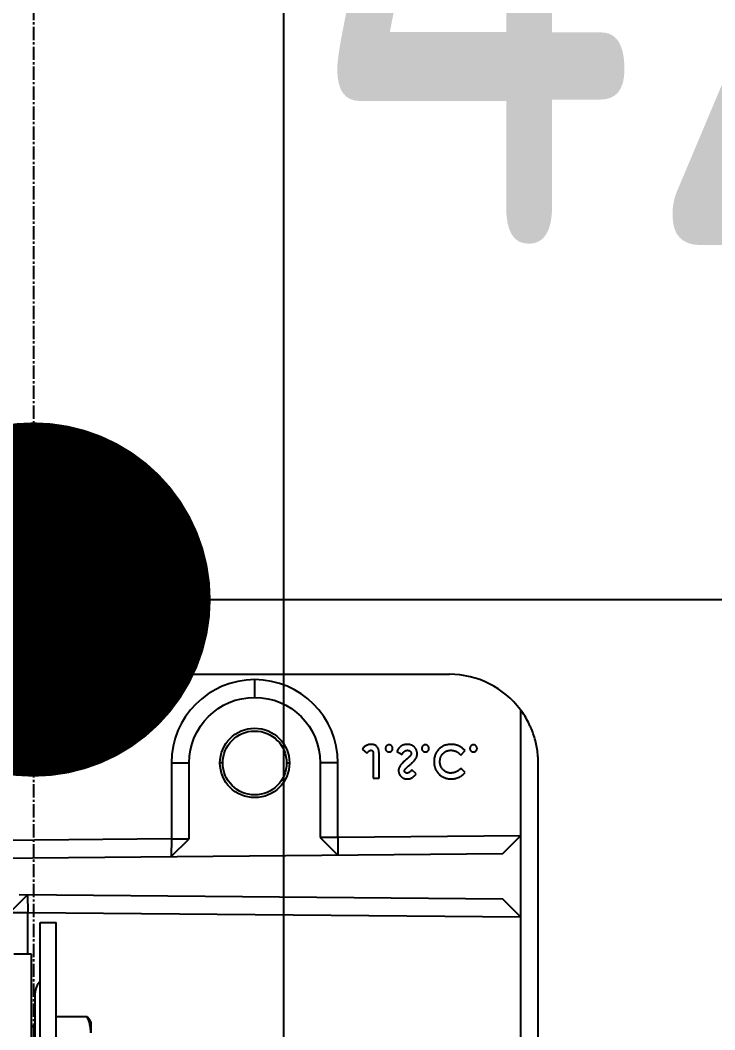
# Model space of a CAD drawing. Extents: x -32000 to 416743, y -254124 to 144214.
# Drawn here: x 257196.2 to 257392.3, y 85019.9 to 85304.8 of the extents above; entities that cross this region are included whole.
import ezdxf

# ---------------------------------------------------------------- set-up
doc = ezdxf.new("R2010")
doc.units = 0
doc.header["$LTSCALE"] = 10
doc.linetypes.add('XFM1P40$0$CENTER2', pattern=[1.125, 0.75, -0.125, 0.125, -0.125])
for name, color, linetype in [('XFM1P40$0$$0$M-PIPE-TEXT-ARROR', 250, 'Continuous'), ('XFM1P40$0$E-CBL-DIM', 250, 'Continuous'), ('XFM1P40$0$M-PIPE-CHWR13', 94, 'Continuous'), ('XFM1P40$0$M-PIPE-CHWR13_CL', 93, 'XFM1P40$0$CENTER2'), ('XFM1Q40$0$COL', 1, 'Continuous'), ('XFM1Q40$0$M-EQPM-MAU', 22, 'Continuous')]:
    doc.layers.add(name, color=color, linetype=linetype)
doc.styles.add('XFM1P40$0$$0$aa-txt', font='isocp.shx', dxfattribs={"bigfont": 'chineset.shx'})
doc.styles.add('XFM1P40$0$dim-txt', font='isocp.shx', dxfattribs={"width": 0.7, "bigfont": 'chineset.shx'})
doc.dimstyles.new('XFM1P40$0$$0$adim-200', dxfattribs={"dimscale": 200, "dimtxt": 0.3, "dimasz": 2.5, "dimexe": 0.1, "dimexo": 0.5, "dimgap": 0.15, "dimtad": 0, "dimdec": 4, "dimzin": 3, "dimdsep": 46, "dimtxsty": 'XFM1P40$0$$0$aa-txt', "dimcen": 2.5, "dimclrd": 256, "dimclre": 256, "dimclrt": 256, "dimadec": 0, "dimazin": 0, "dimtfac": 1, "dimtdec": 4, "dimtmove": 0, "dimatfit": 3, "dimfxl": 1, "dimtolj": 1, "dimtzin": 0, "dimarcsym": 0})
doc.dimstyles.new('XFM1P40$0$2000-dim', dxfattribs={"dimscale": 2000, "dimtxt": 0.1, "dimasz": 0.05, "dimexe": 0.1, "dimexo": 0.1, "dimgap": 0.05, "dimtad": 1, "dimdec": 0, "dimrnd": 5, "dimtxsty": 'XFM1P40$0$dim-txt', "dimblk": 'XFM1P40$0$_Dot', "dimcen": 2, "dimclrd": 256, "dimclre": 256, "dimclrt": 256, "dimadec": 0, "dimazin": 0, "dimtfac": 1, "dimtdec": 0, "dimtix": 1, "dimtmove": 2, "dimatfit": 3, "dimldrblk": 'XFM1P40$0$_Oblique', "dimfxl": 1, "dimtvp": 1, "dimarcsym": 0})

# ---------------------------------------------------------------- blocks, each defined once
blk = doc.blocks.new('XFM1P40$0$_Dot')
at = {"color": 0, "linetype": 'ByBlock', "lineweight": -2}
blk.add_line((-0.5, 0), (-1, 0), dxfattribs=at)
at = {"color": 0, "linetype": 'ByBlock', "const_width": 0.5}
blk.add_lwpolyline([(-0.25, 0, 1), (0.25, 0, 1)], format="xyb", close=True, dxfattribs=at)
blk = doc.blocks.new('*D264')
at = {"layer": 'DEFPOINTS', "color": 0, "transparency": 16777216}
for p in [(254630.54, 85140.63, 0), (257200, 85141.28), (257200, 85140.63, 0)]:
    blk.add_point(p, dxfattribs=at)
at = {"layer": 'XFM1P40$0$E-CBL-DIM', "lineweight": -2}
for p, q in [((254630.54, 85340.63), (254630.54, 85341.28)), ((257200, 85340.63), (257200, 85341.28)), ((254730.54, 85141.28), (257100, 85141.28))]:
    blk.add_line(p, q, dxfattribs=at)
at = {"layer": 'XFM1P40$0$E-CBL-DIM', "lineweight": -2, "xscale": 100, "yscale": 100, "zscale": 100, "rotation": 180}
blk.add_blockref('XFM1P40$0$_Dot', (254630.54, 85141.28), dxfattribs=at)
at = {"layer": 'XFM1P40$0$E-CBL-DIM', "lineweight": -2, "xscale": 100, "yscale": 100, "zscale": 100}
blk.add_blockref('XFM1P40$0$_Dot', (257200, 85141.28), dxfattribs=at)
at = {"layer": 'XFM1P40$0$E-CBL-DIM', "insert": (255915.27, 85341.3), "char_height": 200, "attachment_point": 5, "style": 'XFM1P40$0$dim-txt'}
blk.add_mtext('2570', dxfattribs=at)
blk = doc.blocks.new('XFM1P40$0$_Oblique')
at = {"color": 0, "linetype": 'ByBlock', "lineweight": -2}
blk.add_line((-0.5, -0.5), (0.5, 0.5), dxfattribs=at)
blk = doc.blocks.new('*D265')
at = {"layer": 'DEFPOINTS', "color": 0, "transparency": 16777216}
for p in [(257200, 85140.63, 0), (257620, 85141.28), (257620, 85140.63, 0)]:
    blk.add_point(p, dxfattribs=at)
at = {"layer": 'XFM1P40$0$E-CBL-DIM', "lineweight": -2}
for p, q in [((257200, 85340.63), (257200, 85341.28)), ((257620, 85340.63), (257620, 85341.28)), ((257100, 85141.28), (257000, 85141.28)), ((257200, 85141.28), (257620, 85141.28)), ((257720, 85141.28), (257820, 85141.28))]:
    blk.add_line(p, q, dxfattribs=at)
at = {"layer": 'XFM1P40$0$E-CBL-DIM', "lineweight": -2, "xscale": 100, "yscale": 100, "zscale": 100}
blk.add_blockref('XFM1P40$0$_Dot', (257200, 85141.28), dxfattribs=at)
at = {"layer": 'XFM1P40$0$E-CBL-DIM', "lineweight": -2, "xscale": 100, "yscale": 100, "zscale": 100, "rotation": 180}
blk.add_blockref('XFM1P40$0$_Dot', (257620, 85141.28), dxfattribs=at)
at = {"layer": 'XFM1P40$0$E-CBL-DIM', "insert": (257410, 85341.3), "char_height": 200, "attachment_point": 5, "style": 'XFM1P40$0$dim-txt'}
blk.add_mtext('420', dxfattribs=at)
blk = doc.blocks.new('XFM1Q40$0$JCZ-500鑄')
for p, q in [((-63.13, 154.61, 154.61), (-64.4, 10, 10)), ((-115, 151.91, 5), (-115, 25, 5)), ((-68.58, 103.5, 5), (-68.16, 151.91, 5)), ((-47.82, 149.09, 10.09), (-52.77, 144.13, 10)), ((-47.82, 149.09, 10.09), (-47.77, 144, 5)), ((-51.6, 10, 10), (-52.8, 146.51, 146.51)), ((-36, 143, 92), (-36, 148, 92)), ((-52.77, 144.13, 10), (-47.77, 144, 5)), ((-47.77, 144, 5), (-46.56, 5, 5)), ((-36, 144, 5), (-47.77, 144, 5)), ((-15, 142, 92), (-16, 143, 92)), ((-45, 140.5, 92), (-45, 136, 92)), ((-18.45, 136, 94.89), (-18.45, 127.29, 94.89)), ((-16.91, 126.22, 92), (-17.52, 126.57, 92)), ((-90, 103.5, 5), (-68.58, 103.5, 5)), ((-90, 103.5, 5), (-90, 98.5, 10)), ((-63.58, 103.54, 10), (-68.62, 98.5, 10)), ((-68.58, 103.5, 5), (-68.62, 98.5, 10)), ((-68.58, 103.5, 5), (-63.58, 103.54, 10)), ((-68.62, 98.5, 10), (-90, 98.5, 10)), ((-90, 89.01, -5), (-90, 89.8, 10)), ((-108.5, 80, 10), (-113.5, 80, 5)), ((-90, 70.99, -5), (-90, 70.2, 10)), ((-90, 56.5, 5), (-90, 61.5, 10)), ((-90, 61.5, 10), (-68.95, 61.5, 10)), ((-68.99, 56.5, 5), (-68.95, 61.5, 10)), ((-68.95, 61.5, 10), (-63.99, 56.54, 10)), ((-68.99, 56.5, 5), (-90, 56.5, 5)), ((-69.44, 5, 5), (-68.99, 56.5, 5)), ((-68.99, 56.5, 5), (-63.99, 56.54, 10)), ((-93.92, 49.64, 6), (-92.76, 48.38, 6)), ((-92.27, 46.55, 6), (-85.71, 46.55, 6)), ((-85.71, 46.55, 6), (-85.71, 44.88, 6)), ((-85.71, 44.88, 6), (-91.88, 44.88, 6)), ((-93.26, 39.88, 6), (-92.38, 38.41, 6)), ((-86.95, 34.4, 6), (-88.09, 35.65, 6)), ((-92.22, 21.81, 6), (-93.47, 20.63, 6)), ((-87.32, 20.59, 6), (-88.49, 21.81, 6)), ((-64.4, 10, 10), (-69.44, 5, 5)), ((-46.56, 5, 5), (-51.6, 10, 10)), ((-105, 5, 5), (-69.44, 5, 5)), ((-69.44, 5, 5), (-46.56, 5, 5)), ((-46.56, 5, 5), (36.56, 5, 5)), ((90, 0), (-90, 0))]:
    blk.add_line(p, q)
at = {"extrusion": (1.4638e-32, -1, -6.59239e-17)}
blk.add_arc((-5, 92, -143), 31, 0, 180, dxfattribs=at)
at = {"extrusion": (2.01461e-16, -1, -2.8502e-16)}
for centre in [(-5, 92, -140.5), (-5, 92, -136)]:
    blk.add_arc(centre, 40, 55.9777, 180, dxfattribs=at)
at = {"extrusion": (0, 0, -1)}
blk.add_arc((24.89, 137, -92), 5, 44.427, 90, dxfattribs=at)
at = {"extrusion": (-2.01461e-16, 1, 2.8502e-16)}
blk.add_arc((5, 92, 142), 19.89, 0, 124.0223, dxfattribs=at)
at = {"extrusion": (-1.29174e-16, 1, 3.13183e-16)}
blk.add_arc((5, 92, 126.22), 11.91, 0, 42.1457, dxfattribs=at)
at = {"extrusion": (2.22045e-16, 1.76787e-16, -1)}
for centre, radius, start, end in [((90, 80, -5), 23.5, 0, 90), ((90, 80, -5), 23.5, 270, 0), ((90, 25, -5), 25, 306.8699, 0)]:
    blk.add_arc(centre, radius, start, end, dxfattribs=at)
for centre, radius, start, end in [((-90, 80, 10), 18.5, 90, 180), ((-90, 80, 10), 9.8, 90, 270), ((-90, 80, -5), 9.01, 90, 270), ((-90, 80, 10), 9.8, 270, 90), ((-90, 80, -5), 9.01, 270, 90), ((-90, 80, 10), 18.5, 180, 270)]:
    blk.add_arc(centre, radius, start, end)
for points, knots in [([(-13.83, 126.22, 99.99), (-14.22, 126.22, 99.56), (-14.62, 126.25, 99.13), (-15.4, 126.34, 98.27), (-15.78, 126.42, 97.84), (-16.94, 126.69, 96.57), (-17.69, 126.96, 95.73), (-18.45, 127.29, 94.89)], [0.006959387, 0.006959387, 0.006959387, 0.006959387, 0.008692669, 0.008692669, 0.010425951, 0.010425951, 0.013892515, 0.013892515, 0.013892515, 0.013892515]), ([(-95.24, 47.11, 6), (-95.23, 47.23, 6), (-95.23, 47.47, 6), (-95.16, 47.82, 6), (-95.06, 48.16, 6), (-94.91, 48.49, 6), (-94.73, 48.8, 6), (-94.5, 49.1, 6), (-94.23, 49.39, 6), (-94.03, 49.56, 6), (-93.92, 49.64, 6)], [0, 0, 0, 0, 0.123869, 0.244318, 0.36308, 0.483363, 0.604704, 0.731021, 0.862039, 1, 1, 1, 1]), ([(-91.88, 44.88, 6), (-92, 44.88, 6), (-92.22, 44.88, 6), (-92.55, 44.89, 6), (-92.85, 44.91, 6), (-93.12, 44.94, 6), (-93.37, 44.97, 6), (-93.58, 45.01, 6), (-93.77, 45.05, 6), (-93.99, 45.12, 6), (-94.23, 45.23, 6), (-94.48, 45.4, 6), (-94.7, 45.61, 6), (-94.9, 45.85, 6), (-95.05, 46.13, 6), (-95.16, 46.43, 6), (-95.23, 46.76, 6), (-95.23, 46.99, 6), (-95.24, 47.11, 6)], [0, 0, 0, 0, 0.0764104, 0.1472277, 0.212073, 0.2710544, 0.3241761, 0.3719781, 0.4141163, 0.4509948, 0.5180951, 0.5835658, 0.6487332, 0.7154311, 0.7831206, 0.8520752, 0.9238429, 1, 1, 1, 1]), ([(-92.76, 48.38, 6), (-92.83, 48.32, 6), (-92.97, 48.19, 6), (-93.15, 48.01, 6), (-93.3, 47.84, 6), (-93.41, 47.68, 6), (-93.48, 47.53, 6), (-93.53, 47.39, 6), (-93.56, 47.24, 6), (-93.57, 47.15, 6), (-93.57, 47.1, 6)], [0, 0, 0, 0, 0.191177, 0.356896, 0.499617, 0.618069, 0.721813, 0.819283, 0.911678, 1, 1, 1, 1]), ([(-93.57, 47.1, 6), (-93.57, 47.06, 6), (-93.56, 46.97, 6), (-93.51, 46.86, 6), (-93.44, 46.76, 6), (-93.35, 46.69, 6), (-93.26, 46.65, 6), (-93.17, 46.62, 6), (-93.06, 46.6, 6), (-92.94, 46.58, 6), (-92.79, 46.56, 6), (-92.63, 46.56, 6), (-92.46, 46.55, 6), (-92.33, 46.55, 6), (-92.27, 46.55, 6)], [0, 0, 0, 0, 0.0836649, 0.1608601, 0.2367566, 0.3196641, 0.3673443, 0.4262313, 0.4935493, 0.5728733, 0.6624888, 0.7645312, 0.8758718, 1, 1, 1, 1]), ([(-95.12, 42.08, 6), (-95.12, 42.15, 6), (-95.11, 42.28, 6), (-95.05, 42.47, 6), (-94.95, 42.65, 6), (-94.83, 42.8, 6), (-94.67, 42.93, 6), (-94.5, 43.03, 6), (-94.3, 43.08, 6), (-94.17, 43.09, 6), (-94.1, 43.09, 6)], [0, 0, 0, 0, 0.126739, 0.249854, 0.371183, 0.498951, 0.62672, 0.750102, 0.872098, 1, 1, 1, 1]), ([(-94.1, 43.09, 6), (-94.04, 43.09, 6), (-93.9, 43.08, 6), (-93.71, 43.03, 6), (-93.54, 42.93, 6), (-93.38, 42.8, 6), (-93.26, 42.65, 6), (-93.16, 42.47, 6), (-93.11, 42.28, 6), (-93.1, 42.15, 6), (-93.1, 42.08, 6)], [0, 0, 0, 0, 0.128287, 0.250649, 0.37337, 0.500625, 0.628031, 0.749723, 0.87288, 1, 1, 1, 1]), ([(-94.1, 41.07, 6), (-94.17, 41.07, 6), (-94.3, 41.08, 6), (-94.49, 41.14, 6), (-94.67, 41.23, 6), (-94.83, 41.36, 6), (-94.96, 41.52, 6), (-95.05, 41.69, 6), (-95.11, 41.88, 6), (-95.12, 42.02, 6), (-95.12, 42.08, 6)], [0, 0, 0, 0, 0.127841, 0.249779, 0.372553, 0.500261, 0.627969, 0.750265, 0.873322, 1, 1, 1, 1]), ([(-93.1, 42.08, 6), (-93.1, 42.02, 6), (-93.11, 41.88, 6), (-93.16, 41.69, 6), (-93.26, 41.52, 6), (-93.38, 41.36, 6), (-93.54, 41.23, 6), (-93.71, 41.14, 6), (-93.9, 41.08, 6), (-94.04, 41.07, 6), (-94.1, 41.07, 6)], [0, 0, 0, 0, 0.1270595, 0.2501582, 0.3728214, 0.5001668, 0.6273612, 0.7494693, 0.871774, 1, 1, 1, 1]), ([(-95.24, 36.95, 6), (-95.24, 37.03, 6), (-95.23, 37.19, 6), (-95.21, 37.42, 6), (-95.17, 37.65, 6), (-95.12, 37.86, 6), (-95.06, 38.07, 6), (-94.97, 38.27, 6), (-94.88, 38.46, 6), (-94.76, 38.65, 6), (-94.63, 38.82, 6), (-94.49, 39, 6), (-94.33, 39.16, 6), (-94.15, 39.32, 6), (-93.95, 39.47, 6), (-93.74, 39.61, 6), (-93.51, 39.75, 6), (-93.34, 39.84, 6), (-93.26, 39.88, 6)], [0, 0, 0, 0, 0.0635598, 0.1258849, 0.1862647, 0.2450088, 0.3033976, 0.3608185, 0.4180847, 0.4755399, 0.5338146, 0.5936782, 0.6550955, 0.7187347, 0.7849464, 0.8535031, 0.9251726, 1, 1, 1, 1]), ([(-92.38, 38.41, 6), (-92.47, 38.36, 6), (-92.66, 38.26, 6), (-92.9, 38.08, 6), (-93.11, 37.9, 6), (-93.27, 37.71, 6), (-93.41, 37.52, 6), (-93.5, 37.31, 6), (-93.56, 37.11, 6), (-93.57, 36.96, 6), (-93.57, 36.89, 6)], [0, 0, 0, 0, 0.160458, 0.307612, 0.442139, 0.566229, 0.681222, 0.789558, 0.895029, 1, 1, 1, 1]), ([(-92.69, 35.83, 6), (-92.64, 35.84, 6), (-92.53, 35.84, 6), (-92.37, 35.89, 6), (-92.21, 35.96, 6), (-92.08, 36.04, 6), (-91.97, 36.13, 6), (-91.88, 36.21, 6), (-91.77, 36.31, 6), (-91.65, 36.43, 6), (-91.53, 36.56, 6), (-91.39, 36.71, 6), (-91.24, 36.88, 6), (-91.14, 37, 6), (-91.09, 37.06, 6)], [0, 0, 0, 0, 0.076338, 0.155074, 0.238325, 0.327891, 0.378865, 0.43968, 0.509886, 0.588921, 0.677472, 0.775572, 0.882649, 1, 1, 1, 1]), ([(-91.09, 37.06, 6), (-90.99, 37.18, 6), (-90.8, 37.41, 6), (-90.51, 37.73, 6), (-90.25, 38.02, 6), (-90, 38.27, 6), (-89.77, 38.49, 6), (-89.56, 38.69, 6), (-89.36, 38.84, 6), (-89.13, 39.01, 6), (-88.85, 39.17, 6), (-88.51, 39.3, 6), (-88.17, 39.39, 6), (-87.94, 39.4, 6), (-87.83, 39.4, 6)], [0, 0, 0, 0, 0.112135, 0.215221, 0.309931, 0.395996, 0.473179, 0.541879, 0.602267, 0.654475, 0.747781, 0.835263, 0.918918, 1, 1, 1, 1]), ([(-88.2, 37.58, 6), (-88.22, 37.56, 6), (-88.28, 37.51, 6), (-88.38, 37.42, 6), (-88.5, 37.3, 6), (-88.64, 37.16, 6), (-88.8, 36.99, 6), (-88.98, 36.79, 6), (-89.18, 36.56, 6), (-89.32, 36.4, 6), (-89.39, 36.32, 6)], [0, 0, 0, 0, 0.0592336, 0.1363478, 0.2338027, 0.3486397, 0.4831847, 0.6359708, 0.8092454, 1, 1, 1, 1]), ([(-87.75, 37.74, 6), (-87.79, 37.74, 6), (-87.87, 37.73, 6), (-87.98, 37.7, 6), (-88.09, 37.65, 6), (-88.16, 37.61, 6), (-88.2, 37.58, 6)], [0, 0, 0, 0, 0.241881, 0.487115, 0.737838, 1, 1, 1, 1]), ([(-87.83, 39.4, 6), (-87.75, 39.4, 6), (-87.59, 39.4, 6), (-87.36, 39.36, 6), (-87.14, 39.31, 6), (-86.93, 39.23, 6), (-86.72, 39.13, 6), (-86.53, 39.01, 6), (-86.34, 38.87, 6), (-86.17, 38.7, 6), (-86.01, 38.52, 6), (-85.86, 38.33, 6), (-85.74, 38.13, 6), (-85.64, 37.92, 6), (-85.57, 37.69, 6), (-85.51, 37.46, 6), (-85.48, 37.22, 6), (-85.48, 37.05, 6), (-85.48, 36.97, 6)], [0, 0, 0, 0, 0.063185, 0.124481, 0.184877, 0.244614, 0.304595, 0.365488, 0.427421, 0.49161, 0.55586, 0.618978, 0.68088, 0.742424, 0.804953, 0.868227, 0.932874, 1, 1, 1, 1]), ([(-87.14, 36.99, 6), (-87.14, 37.04, 6), (-87.15, 37.14, 6), (-87.18, 37.29, 6), (-87.24, 37.42, 6), (-87.32, 37.53, 6), (-87.42, 37.62, 6), (-87.52, 37.69, 6), (-87.64, 37.73, 6), (-87.71, 37.73, 6), (-87.75, 37.74, 6)], [0, 0, 0, 0, 0.148126, 0.285993, 0.416634, 0.54738, 0.671583, 0.784401, 0.893266, 1, 1, 1, 1]), ([(-92.59, 34.17, 6), (-92.69, 34.17, 6), (-92.87, 34.17, 6), (-93.14, 34.21, 6), (-93.4, 34.27, 6), (-93.64, 34.35, 6), (-93.88, 34.46, 6), (-94.1, 34.59, 6), (-94.3, 34.76, 6), (-94.49, 34.93, 6), (-94.67, 35.13, 6), (-94.82, 35.35, 6), (-94.95, 35.58, 6), (-95.05, 35.83, 6), (-95.14, 36.09, 6), (-95.2, 36.36, 6), (-95.23, 36.65, 6), (-95.24, 36.85, 6), (-95.24, 36.95, 6)], [0, 0, 0, 0, 0.065193, 0.12791, 0.189023, 0.248512, 0.307568, 0.366978, 0.426948, 0.4883, 0.550066, 0.611349, 0.67219, 0.734048, 0.796945, 0.862267, 0.929634, 1, 1, 1, 1]), ([(-93.57, 36.89, 6), (-93.57, 36.82, 6), (-93.56, 36.68, 6), (-93.51, 36.48, 6), (-93.43, 36.29, 6), (-93.31, 36.14, 6), (-93.18, 36, 6), (-93.02, 35.9, 6), (-92.86, 35.84, 6), (-92.75, 35.84, 6), (-92.69, 35.83, 6)], [0, 0, 0, 0, 0.1419221, 0.2753495, 0.4052739, 0.5362988, 0.6622399, 0.7779667, 0.88833, 1, 1, 1, 1]), ([(-90.46, 35.13, 6), (-90.55, 35.04, 6), (-90.72, 34.89, 6), (-90.99, 34.68, 6), (-91.25, 34.51, 6), (-91.5, 34.38, 6), (-91.76, 34.28, 6), (-92.03, 34.21, 6), (-92.31, 34.17, 6), (-92.5, 34.17, 6), (-92.59, 34.17, 6)], [0, 0, 0, 0, 0.150811, 0.289911, 0.417498, 0.535597, 0.648803, 0.762441, 0.879845, 1, 1, 1, 1]), ([(-89.39, 36.32, 6), (-89.46, 36.24, 6), (-89.59, 36.09, 6), (-89.77, 35.88, 6), (-89.93, 35.7, 6), (-90.08, 35.54, 6), (-90.2, 35.4, 6), (-90.31, 35.29, 6), (-90.39, 35.2, 6), (-90.44, 35.15, 6), (-90.46, 35.13, 6)], [0, 0, 0, 0, 0.192953, 0.366184, 0.520457, 0.655012, 0.770624, 0.865677, 0.942675, 1, 1, 1, 1]), ([(-88.09, 35.65, 6), (-88.02, 35.7, 6), (-87.87, 35.81, 6), (-87.68, 35.97, 6), (-87.52, 36.14, 6), (-87.38, 36.3, 6), (-87.27, 36.47, 6), (-87.2, 36.64, 6), (-87.15, 36.81, 6), (-87.15, 36.93, 6), (-87.14, 36.99, 6)], [0, 0, 0, 0, 0.162432, 0.311848, 0.448466, 0.574275, 0.689054, 0.797558, 0.900286, 1, 1, 1, 1]), ([(-85.48, 36.97, 6), (-85.48, 36.86, 6), (-85.49, 36.64, 6), (-85.55, 36.32, 6), (-85.65, 36, 6), (-85.76, 35.75, 6), (-85.88, 35.55, 6), (-85.99, 35.39, 6), (-86.11, 35.23, 6), (-86.24, 35.07, 6), (-86.4, 34.91, 6), (-86.57, 34.74, 6), (-86.75, 34.57, 6), (-86.89, 34.46, 6), (-86.95, 34.4, 6)], [0, 0, 0, 0, 0.106906, 0.212967, 0.319763, 0.429089, 0.485862, 0.546561, 0.611431, 0.679818, 0.753594, 0.83076, 0.913137, 1, 1, 1, 1]), ([(-95.12, 31.84, 6), (-95.12, 31.91, 6), (-95.11, 32.04, 6), (-95.05, 32.23, 6), (-94.95, 32.41, 6), (-94.83, 32.56, 6), (-94.67, 32.69, 6), (-94.5, 32.79, 6), (-94.3, 32.85, 6), (-94.17, 32.85, 6), (-94.1, 32.86, 6)], [0, 0, 0, 0, 0.126739, 0.249854, 0.371183, 0.498951, 0.62672, 0.750102, 0.872098, 1, 1, 1, 1]), ([(-94.1, 30.83, 6), (-94.17, 30.83, 6), (-94.3, 30.84, 6), (-94.49, 30.9, 6), (-94.67, 30.99, 6), (-94.83, 31.12, 6), (-94.96, 31.28, 6), (-95.05, 31.45, 6), (-95.11, 31.64, 6), (-95.12, 31.78, 6), (-95.12, 31.84, 6)], [0, 0, 0, 0, 0.127841, 0.249779, 0.372553, 0.500261, 0.627969, 0.750265, 0.873322, 1, 1, 1, 1]), ([(-94.1, 32.86, 6), (-94.04, 32.85, 6), (-93.9, 32.85, 6), (-93.71, 32.79, 6), (-93.54, 32.69, 6), (-93.38, 32.56, 6), (-93.26, 32.41, 6), (-93.16, 32.23, 6), (-93.11, 32.04, 6), (-93.1, 31.91, 6), (-93.1, 31.84, 6)], [0, 0, 0, 0, 0.1282867, 0.2506492, 0.3733704, 0.500625, 0.6280307, 0.7497234, 0.8728804, 1, 1, 1, 1]), ([(-93.1, 31.84, 6), (-93.1, 31.78, 6), (-93.11, 31.64, 6), (-93.16, 31.45, 6), (-93.26, 31.28, 6), (-93.38, 31.12, 6), (-93.54, 30.99, 6), (-93.71, 30.9, 6), (-93.9, 30.84, 6), (-94.04, 30.83, 6), (-94.1, 30.83, 6)], [0, 0, 0, 0, 0.1270595, 0.2501582, 0.3728214, 0.5001668, 0.6273612, 0.7494693, 0.871774, 1, 1, 1, 1]), ([(-95.24, 24.58, 6), (-95.23, 24.75, 6), (-95.23, 25.09, 6), (-95.16, 25.59, 6), (-95.05, 26.06, 6), (-94.9, 26.51, 6), (-94.71, 26.93, 6), (-94.47, 27.33, 6), (-94.19, 27.71, 6), (-93.87, 28.06, 6), (-93.51, 28.37, 6), (-93.13, 28.65, 6), (-92.73, 28.88, 6), (-92.3, 29.08, 6), (-91.84, 29.22, 6), (-91.36, 29.33, 6), (-90.86, 29.39, 6), (-90.52, 29.4, 6), (-90.34, 29.4, 6)], [0, 0, 0, 0, 0.067374, 0.131832, 0.194455, 0.255566, 0.315587, 0.375625, 0.436133, 0.497772, 0.559461, 0.620267, 0.680775, 0.741575, 0.803222, 0.866497, 0.931913, 1, 1, 1, 1]), ([(-90.34, 29.4, 6), (-90.23, 29.4, 6), (-90, 29.4, 6), (-89.67, 29.37, 6), (-89.34, 29.32, 6), (-89.03, 29.25, 6), (-88.72, 29.17, 6), (-88.43, 29.06, 6), (-88.14, 28.94, 6), (-87.87, 28.79, 6), (-87.61, 28.63, 6), (-87.36, 28.45, 6), (-87.12, 28.25, 6), (-86.89, 28.04, 6), (-86.68, 27.81, 6), (-86.48, 27.57, 6), (-86.3, 27.3, 6), (-86.13, 27.03, 6), (-85.98, 26.74, 6), (-85.84, 26.44, 6), (-85.73, 26.14, 6), (-85.64, 25.84, 6), (-85.57, 25.52, 6), (-85.51, 25.21, 6), (-85.48, 24.88, 6), (-85.48, 24.66, 6), (-85.48, 24.55, 6)], [0, 0, 0, 0, 0.044668, 0.088522, 0.130976, 0.172908, 0.214009, 0.254998, 0.295309, 0.335907, 0.37632, 0.416323, 0.456499, 0.496665, 0.537199, 0.578092, 0.619901, 0.662604, 0.705271, 0.747628, 0.789409, 0.831248, 0.872811, 0.91486, 0.957022, 1, 1, 1, 1]), ([(-90.34, 27.74, 6), (-90.42, 27.74, 6), (-90.57, 27.73, 6), (-90.79, 27.71, 6), (-91.01, 27.68, 6), (-91.23, 27.64, 6), (-91.43, 27.58, 6), (-91.63, 27.51, 6), (-91.82, 27.43, 6), (-92.01, 27.34, 6), (-92.19, 27.23, 6), (-92.36, 27.12, 6), (-92.51, 26.99, 6), (-92.66, 26.86, 6), (-92.8, 26.71, 6), (-92.93, 26.55, 6), (-93.05, 26.39, 6), (-93.16, 26.21, 6), (-93.25, 26.03, 6), (-93.34, 25.84, 6), (-93.41, 25.64, 6), (-93.47, 25.44, 6), (-93.52, 25.23, 6), (-93.55, 25.02, 6), (-93.57, 24.81, 6), (-93.57, 24.66, 6), (-93.57, 24.59, 6)], [0, 0, 0, 0, 0.04599, 0.090647, 0.134497, 0.177347, 0.219284, 0.260927, 0.302462, 0.343585, 0.384146, 0.424344, 0.464381, 0.503969, 0.543783, 0.583766, 0.624386, 0.665518, 0.706649, 0.747805, 0.788877, 0.830204, 0.871696, 0.913726, 0.956584, 1, 1, 1, 1]), ([(-87.14, 24.62, 6), (-87.15, 24.73, 6), (-87.15, 24.94, 6), (-87.19, 25.25, 6), (-87.27, 25.55, 6), (-87.37, 25.83, 6), (-87.5, 26.11, 6), (-87.66, 26.36, 6), (-87.85, 26.61, 6), (-88.06, 26.84, 6), (-88.3, 27.05, 6), (-88.55, 27.23, 6), (-88.81, 27.39, 6), (-89.09, 27.52, 6), (-89.38, 27.61, 6), (-89.69, 27.69, 6), (-90.01, 27.73, 6), (-90.23, 27.73, 6), (-90.34, 27.74, 6)], [0, 0, 0, 0, 0.064715, 0.127707, 0.188882, 0.249158, 0.309661, 0.370225, 0.432332, 0.495782, 0.559304, 0.621861, 0.683322, 0.744523, 0.806088, 0.868994, 0.933419, 1, 1, 1, 1]), ([(-93.47, 20.63, 6), (-93.55, 20.71, 6), (-93.7, 20.88, 6), (-93.93, 21.12, 6), (-94.13, 21.37, 6), (-94.31, 21.6, 6), (-94.48, 21.84, 6), (-94.62, 22.07, 6), (-94.75, 22.3, 6), (-94.85, 22.53, 6), (-94.95, 22.76, 6), (-95.02, 23, 6), (-95.09, 23.24, 6), (-95.14, 23.5, 6), (-95.19, 23.76, 6), (-95.22, 24.02, 6), (-95.24, 24.3, 6), (-95.24, 24.49, 6), (-95.24, 24.58, 6)], [0, 0, 0, 0, 0.077784, 0.151817, 0.222542, 0.29028, 0.354643, 0.415801, 0.474713, 0.53043, 0.585584, 0.641307, 0.6979, 0.75542, 0.814521, 0.874876, 0.936669, 1, 1, 1, 1]), ([(-93.57, 24.59, 6), (-93.57, 24.46, 6), (-93.56, 24.22, 6), (-93.51, 23.86, 6), (-93.41, 23.52, 6), (-93.31, 23.25, 6), (-93.2, 23.03, 6), (-93.1, 22.87, 6), (-92.99, 22.7, 6), (-92.87, 22.53, 6), (-92.73, 22.36, 6), (-92.57, 22.18, 6), (-92.4, 22, 6), (-92.28, 21.88, 6), (-92.22, 21.81, 6)], [0, 0, 0, 0, 0.117044, 0.22996, 0.340689, 0.449881, 0.50608, 0.565321, 0.62822, 0.694742, 0.765029, 0.839587, 0.917753, 1, 1, 1, 1]), ([(-88.49, 21.81, 6), (-88.39, 21.92, 6), (-88.18, 22.12, 6), (-87.9, 22.45, 6), (-87.67, 22.79, 6), (-87.47, 23.13, 6), (-87.33, 23.49, 6), (-87.22, 23.86, 6), (-87.15, 24.24, 6), (-87.15, 24.49, 6), (-87.14, 24.62, 6)], [0, 0, 0, 0, 0.139413, 0.272761, 0.39951, 0.522802, 0.64266, 0.761583, 0.879795, 1, 1, 1, 1]), ([(-85.48, 24.55, 6), (-85.48, 24.46, 6), (-85.48, 24.27, 6), (-85.5, 24, 6), (-85.54, 23.72, 6), (-85.59, 23.45, 6), (-85.66, 23.18, 6), (-85.75, 22.91, 6), (-85.84, 22.65, 6), (-85.96, 22.39, 6), (-86.08, 22.13, 6), (-86.22, 21.88, 6), (-86.37, 21.65, 6), (-86.54, 21.42, 6), (-86.71, 21.2, 6), (-86.9, 20.98, 6), (-87.11, 20.78, 6), (-87.25, 20.66, 6), (-87.32, 20.59, 6)], [0, 0, 0, 0, 0.062276, 0.123904, 0.185067, 0.24684, 0.308435, 0.370241, 0.432587, 0.495925, 0.559351, 0.621943, 0.684393, 0.746986, 0.809441, 0.872508, 0.935769, 1, 1, 1, 1]), ([(-95.12, 18.27, 6), (-95.12, 18.34, 6), (-95.11, 18.47, 6), (-95.05, 18.66, 6), (-94.95, 18.84, 6), (-94.83, 18.99, 6), (-94.67, 19.12, 6), (-94.5, 19.21, 6), (-94.3, 19.27, 6), (-94.17, 19.28, 6), (-94.1, 19.28, 6)], [0, 0, 0, 0, 0.126739, 0.249854, 0.371183, 0.498951, 0.62672, 0.750102, 0.872098, 1, 1, 1, 1]), ([(-94.1, 17.26, 6), (-94.17, 17.26, 6), (-94.3, 17.27, 6), (-94.49, 17.33, 6), (-94.67, 17.42, 6), (-94.83, 17.55, 6), (-94.96, 17.7, 6), (-95.05, 17.88, 6), (-95.11, 18.07, 6), (-95.12, 18.2, 6), (-95.12, 18.27, 6)], [0, 0, 0, 0, 0.127841, 0.249779, 0.372553, 0.500261, 0.627969, 0.750265, 0.873322, 1, 1, 1, 1]), ([(-94.1, 19.28, 6), (-94.04, 19.28, 6), (-93.9, 19.27, 6), (-93.71, 19.21, 6), (-93.54, 19.12, 6), (-93.38, 18.99, 6), (-93.26, 18.83, 6), (-93.16, 18.66, 6), (-93.11, 18.47, 6), (-93.1, 18.34, 6), (-93.1, 18.27, 6)], [0, 0, 0, 0, 0.1282867, 0.2506492, 0.3733704, 0.500625, 0.6280307, 0.7497234, 0.8728804, 1, 1, 1, 1]), ([(-93.1, 18.27, 6), (-93.1, 18.2, 6), (-93.11, 18.07, 6), (-93.16, 17.88, 6), (-93.26, 17.71, 6), (-93.38, 17.55, 6), (-93.54, 17.42, 6), (-93.71, 17.33, 6), (-93.9, 17.27, 6), (-94.04, 17.26, 6), (-94.1, 17.26, 6)], [0, 0, 0, 0, 0.1270595, 0.2501582, 0.3728214, 0.5001668, 0.6273612, 0.7494693, 0.871774, 1, 1, 1, 1]), ([(-90, 0), (-90.65, 0, 0.29), (-91.29, 0.03, 0.58), (-92.59, 0.13, 1.15), (-93.23, 0.2, 1.43), (-94.52, 0.4, 1.99), (-95.16, 0.53, 2.26), (-96.44, 0.83, 2.78), (-97.07, 1.01, 3.03), (-98.33, 1.42, 3.5), (-98.95, 1.65, 3.73), (-99.89, 2.04, 4.03), (-100.2, 2.17, 4.13), (-100.82, 2.46, 4.31), (-101.13, 2.61, 4.4), (-102.06, 3.09, 4.63), (-102.66, 3.43, 4.76), (-103.85, 4.17, 4.95), (-104.43, 4.57, 5), (-105, 5, 5)], [-0.00003162, -0.00003162, -0.00003162, -0.00003162, 0.00209199, 0.00209199, 0.00421561, 0.00421561, 0.00633922, 0.00633922, 0.00846283, 0.00846283, 0.01058645, 0.01058645, 0.01164825, 0.01164825, 0.01271006, 0.01271006, 0.01483368, 0.01483368, 0.01695729, 0.01695729, 0.01695729, 0.01695729])]:
    blk.add_open_spline(points, degree=3, knots=knots)
blk.add_open_spline([(-18.45, 127.29, 94.89), (-18.14, 127, 93.94), (-17.83, 126.75, 92.97), (-17.52, 126.57, 92)], degree=3)
blk = doc.blocks.new('XFM1Q40$0$A$C6DF15AF1')
at = {"layer": 'XFM1Q40$0$M-EQPM-MAU', "extrusion": (0, 0, -1), "xscale": 0.09999999999999998, "yscale": 0.09999999999999998, "zscale": -0.09999999999999999}
blk.add_blockref('XFM1Q40$0$JCZ-500鑄', (-13652.24, -13972.76, 1.95), dxfattribs=at)
blk = doc.blocks.new('XFM1Q40$0$A$C400517eb')
at = {"layer": 'XFM1Q40$0$COL', "xscale": 10.00000000000001, "yscale": 10.00000000000001, "zscale": 10.00000000000001, "rotation": 90}
blk.add_blockref('XFM1Q40$0$A$C6DF15AF1', (147014.81, -51517.22), dxfattribs=at)
blk = doc.blocks.new('XFM1Q40')
blk.add_blockref('XFM1Q40$0$A$C400517eb', (-29400, 0))
blk = doc.blocks.new('XFM1P40')
at = {"layer": 'XFM1P40$0$M-PIPE-CHWR13'}
blk.add_line((257270.5, 85990.46, 0), (257270.5, 78318.37, 0), dxfattribs=at)
at = {"layer": 'XFM1P40$0$M-PIPE-CHWR13_CL', "ltscale": 0.5}
blk.add_line((257200, 86135.41, 0), (257200, 50276.58, 0), dxfattribs=at)
at = {"layer": 'XFM1P40$0$E-CBL-DIM'}
for base, p1, p2, picture, middle in [((257200, 85141.28), (254630.54, 85140.63, 0), (257200, 85140.63, 0), '*D264', (255915.27, 85341.3)), ((257620, 85141.28), (257200, 85140.63, 0), (257620, 85140.63, 0), '*D265', (257410, 85341.3))]:
    dim = blk.add_linear_dim(base=base, p1=p1, p2=p2, dimstyle='XFM1P40$0$2000-dim', dxfattribs=at)
    dim.commit()
    dim.dimension.update_dxf_attribs({"geometry": picture, "text_midpoint": middle})
at = {"layer": 'XFM1P40$0$$0$M-PIPE-TEXT-ARROR'}
blk.add_leader([(257246.55, 80099.5), (263643.39, 87883.47), (264329.54, 87883.47)], dimstyle='XFM1P40$0$$0$adim-200', dxfattribs=at)

msp = doc.modelspace()

# ---------------------------------------------------------------- block references
for name in ['XFM1P40', 'XFM1Q40']:
    msp.add_blockref(name, (0, 0))

doc.saveas('drawing.dxf')
